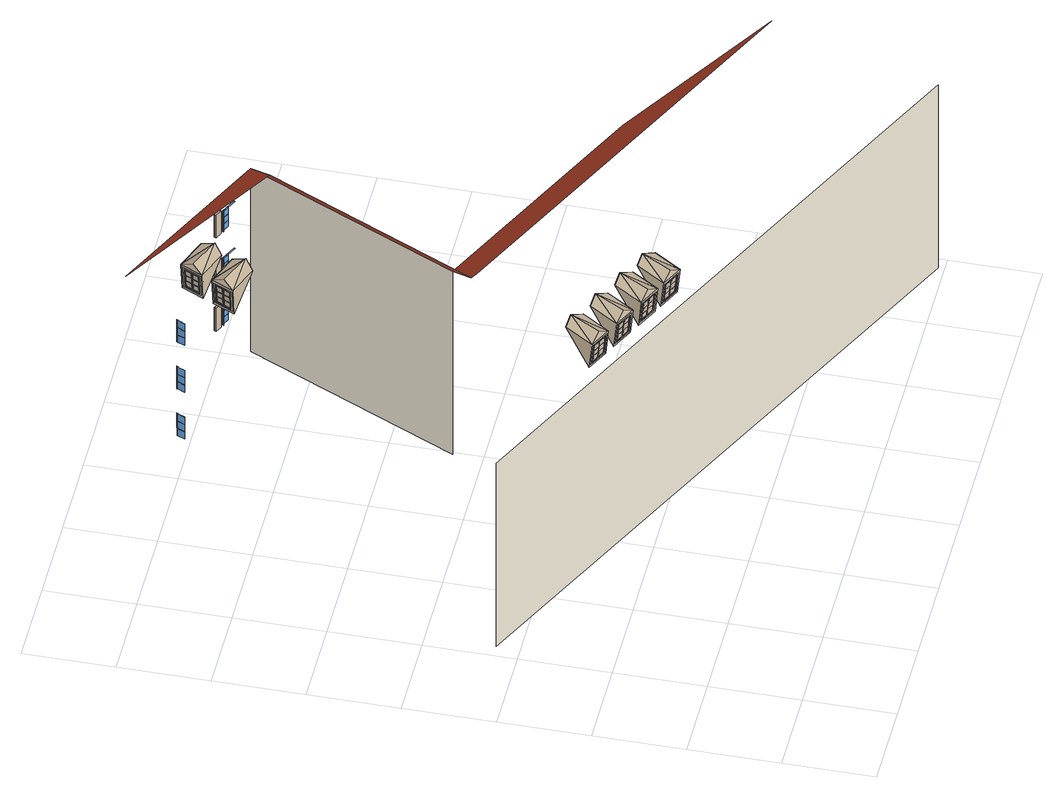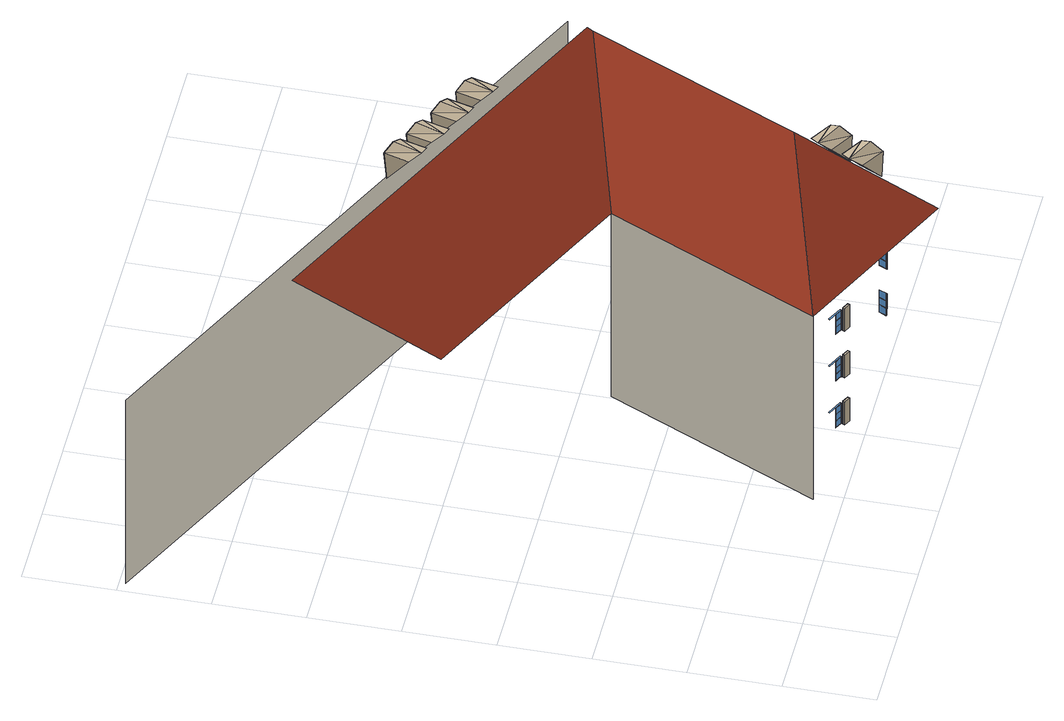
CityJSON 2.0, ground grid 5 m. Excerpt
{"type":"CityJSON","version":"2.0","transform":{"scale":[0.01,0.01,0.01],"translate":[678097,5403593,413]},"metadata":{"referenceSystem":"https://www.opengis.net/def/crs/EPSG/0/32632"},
"CityObjects":{
"building1":{"type":"Building","attributes":{"measuredHeight":18.85},"children":["building1-1","building1-2","building1-3","building1-4","building1-5","building1-6","building1-7","building1-8","building1-9"],"geometry":[{"type":"MultiSurface","lod":"3","boundaries":[[[0,1,2,3]],[[4,5,6,7]],[[8,9,10,11]],[[12,13,14,15]],[[16,17,18,19]],[[20,21,22,23]],[[24,25,26,27]],[[28,29,30,31]],[[32,33,5,4]],[[34,35,36,37]],[[38,39,40,41]],[[42,43,17,16]],[[44,13,12,45]],[[46,47,9,8]],[[48,49,29,28]],[[50,25,24,51]],[[52,53,21,20]],[[32,33,54,55]],[[38,39,56,57]],[[37,34,58,59]],[[42,43,60,61]],[[46,47,62,63]],[[45,44,64,65]],[[48,49,66,67]],[[52,53,68,69]],[[51,50,70,71]],[[38,41,72,73]],[[32,4,7,74]],[[37,36,75,76]],[[46,8,11,77]],[[42,16,19,78]],[[45,12,15,79]],[[52,20,23,80]],[[48,28,31,81]],[[51,24,27,82]],[[41,38,57,83]],[[4,32,55,84]],[[36,37,59,85]],[[8,46,63,86]],[[16,42,61,87]],[[12,45,65,88]],[[20,52,69,89]],[[28,48,67,90]],[[24,51,71,91]],[[92,93,94,95]],[[96,97,98,99]],[[100,101,102,103]],[[104,105,106,107]],[[108,109,110,111]],[[112,113,114,115]],[[116,117,118,119]],[[120,121,122,123]],[[124,125,126,127,128]],[[129,124,128,130]],[[130,131,129]],[[132,130,128,133]],[[134,135,136,137]],[[138,139,140,141]],[[142,143,144,145]],[[135,134,146,147]],[[139,138,148,149]],[[143,142,150,151]],[[152,153,154,155]],[[156,157,158,159]],[[160,161,162,163]],[[164,165,166,167]],[[168,169,170,171]],[[172,173,174,175]],[[176,177,178,179]],[[180,181,182,183]],[[184,185,186,187]],[[161,160,188,189]],[[153,152,190,191]],[[157,156,192,193]],[[173,172,194,195]],[[165,164,196,197]],[[169,168,198,199]],[[185,184,200,201]],[[177,176,202,203]],[[181,180,204,205]],[[157,206,207,158]],[[161,208,209,162]],[[153,210,211,154]],[[169,212,213,170]],[[173,214,215,174]],[[165,216,217,166]],[[181,218,219,182]],[[185,220,221,186]],[[177,222,223,178]],[[152,224,225,190]],[[160,226,227,188]],[[156,228,229,192]],[[164,230,231,196]],[[172,232,233,194]],[[168,234,235,198]],[[176,236,237,202]],[[184,238,239,200]],[[180,240,241,204]],[[224,152,155,242]],[[226,160,163,243]],[[228,156,159,244]],[[230,164,167,245]],[[232,172,175,246]],[[234,168,171,247]],[[236,176,179,248]],[[238,184,187,249]],[[240,180,183,250]],[[160,161,208,226]],[[228,156,157,206]],[[224,152,153,210]],[[172,173,214,232]],[[234,168,169,212]],[[230,164,165,216]],[[184,185,220,238]],[[240,180,181,218]],[[236,176,177,222]],[[206,157,193,251]],[[208,161,189,252]],[[210,153,191,253]],[[212,169,199,254]],[[214,173,195,255]],[[216,165,197,256]],[[218,181,205,257]],[[220,185,201,258]],[[222,177,203,259]],[[260,261,262,263],[227,252,189,188],[251,193,192,229],[253,191,190,225]],[[264,265,266,267],[233,255,195,194],[254,199,198,235],[256,197,196,231]],[[268,269,270,271],[239,258,201,200],[257,205,204,241],[259,203,202,237]],[[135,272,273,136]],[[139,274,275,140]],[[143,276,277,144]]],"semantics":{"surfaces":[{"type":"WallSurface"},{"type":"Window"},{"type":"RoofSurface","klumMaterialClass":"Ceramic","klumMaterialIndex":"D201","materialUncertainty":0.3}],"values":[0,1,1,1,1,1,1,1,1,1,1,1,1,1,1,1,1,1,1,1,1,1,1,1,1,1,1,1,1,1,1,1,1,1,1,1,1,1,1,1,1,1,1,1,1,1,1,1,1,1,1,1,2,2,2,0,1,1,1,1,1,1,1,1,1,1,1,1,1,1,1,1,1,1,1,1,1,1,1,1,1,1,1,1,1,1,1,1,1,1,1,1,1,1,1,1,1,1,1,1,1,1,1,1,1,1,1,1,1,1,1,1,1,1,1,1,1,1,1,1,1,1,1,1,1,1,1,1,1,1,1]}}]},
"building1-1":{"type":"BuildingInstallation","parents":["building1"],"geometry":[{"type":"MultiSurface","lod":"3","boundaries":[[[278,279,280]],[[281,282,278,280],[283,284,285,286]],[[287,282,281]],[[288,289,290,291]],[[289,292,293,290]],[[294,288,291,295]],[[286,285,284,283],[293,295,291,290]],[[292,294,295,293]],[[278,282,296]],[[297,279,287]],[[297,279,278]],[[278,296,297]],[[282,287,297]],[[297,296,282]],[[297,278,282]],[[288,294,292,289],[298,299,300,301],[302,303,304,305]],[[294,292,306,307]],[[292,289,308,306]],[[288,294,307,309]],[[289,288,309,308]],[[310,311,312,313]],[[314,315,316,317]],[[311,314,317,312]],[[315,310,313,316]],[[318,319,320,321]],[[322,323,324,325]],[[326,322,325,327]],[[328,329,330,331]],[[329,318,321,330]],[[323,332,333,324]],[[332,326,327,333]],[[319,328,331,320]],[[298,301,300,299],[334,335,315,336],[337,338,339,340],[341,342,343,344]],[[302,305,304,303],[345,346,347,348],[349,350,351,352],[353,354,355,356]],[[357,358,359,360]],[[358,361,362,359]],[[363,357,360,364]],[[361,363,364,362]],[[365,366,367,368]],[[366,369,370,367]],[[371,372,373,374]],[[369,375,376,370]],[[377,378,379,380]],[[375,365,368,376]],[[372,377,380,373]],[[378,371,374,379]],[[328,329,318,319]],[[314,315,310,311]],[[322,323,332,326]],[[328,319,341,344]],[[314,311,334,336]],[[332,323,339,338]],[[326,332,338,337]],[[323,322,340,339]],[[329,328,344,343]],[[318,329,343,342]],[[319,318,342,341]],[[310,315,335]],[[314,336,315]],[[311,310,335,334]],[[322,326,337,340]],[[357,358,361,363]],[[375,365,366,369]],[[372,377,378,371]],[[378,377,347,346]],[[377,372,348,347]],[[372,371,345,348]],[[375,369,349,352]],[[366,365,351,350]],[[357,363,353,356]],[[369,366,350,349]],[[358,357,356,355]],[[371,378,346,345]],[[365,375,352,351]],[[361,358,355,354]],[[363,361,354,353]]]}]},
"building1-2":{"type":"BuildingInstallation","parents":["building1"],"geometry":[{"type":"MultiSurface","lod":"3","boundaries":[[[381,382,383]],[[384,385,381,383],[386,387,388,389]],[[390,385,384]],[[391,392,393,394]],[[392,395,396,393]],[[397,391,394,398]],[[389,388,387,386],[396,398,394,393]],[[395,397,398,396]],[[381,385,399]],[[400,382,390]],[[400,382,381]],[[381,399,400]],[[385,390,400]],[[400,399,385]],[[400,381,385]],[[391,397,395,392],[401,402,403,404],[405,406,407,408]],[[397,395,409,410]],[[395,392,411,409]],[[391,397,410,412]],[[392,391,412,411]],[[413,414,415,416]],[[417,418,419,420]],[[414,417,420,415]],[[418,413,416,419]],[[421,422,423,424]],[[425,426,427,428]],[[429,425,428,430]],[[431,432,433,434]],[[432,421,424,433]],[[426,435,436,427]],[[435,429,430,436]],[[422,431,434,423]],[[401,404,403,402],[437,438,439,440],[441,442,443,444],[445,446,447,448]],[[405,408,407,406],[449,450,451,452],[453,454,455,456],[457,458,459,460]],[[461,462,463,464]],[[462,465,466,463]],[[467,461,464,468]],[[465,467,468,466]],[[469,470,471,472]],[[470,473,474,471]],[[475,476,477,478]],[[473,479,480,474]],[[481,482,483,484]],[[479,469,472,480]],[[476,481,484,477]],[[482,475,478,483]],[[431,432,421,422]],[[417,418,413,414]],[[425,426,435,429]],[[431,422,445,448]],[[417,414,437,440]],[[435,426,443,442]],[[429,435,442,441]],[[426,425,444,443]],[[432,431,448,447]],[[421,432,447,446]],[[422,421,446,445]],[[413,418,439,438]],[[418,417,440,439]],[[414,413,438,437]],[[425,429,441,444]],[[461,462,465,467]],[[479,469,470,473]],[[476,481,482,475]],[[482,481,451,450]],[[481,476,452,451]],[[476,475,449,452]],[[479,473,453,456]],[[470,469,455,454]],[[461,467,457,460]],[[473,470,454,453]],[[462,461,460,459]],[[475,482,450,449]],[[469,479,456,455]],[[465,462,459,458]],[[467,465,458,457]]]}]},
"building1-3":{"type":"BuildingInstallation","parents":["building1"],"geometry":[{"type":"MultiSurface","lod":"3","boundaries":[[[485,486,487]],[[488,489,485,487],[490,491,492,493]],[[494,489,488]],[[495,496,497]],[[498,499,496]],[[500,495,497,501]],[[493,492,491,490],[499,501,497,496]],[[498,500,501,499]],[[485,489,502]],[[503,486,494]],[[503,486,485]],[[485,502,503]],[[489,494,503]],[[503,502,489]],[[503,485,489]],[[495,500,498,496],[504,505,506,507],[508,509,510,511]],[[500,498,512,513]],[[498,496,514,512]],[[495,500,513,515]],[[496,495,515,514]],[[516,517,518,519]],[[520,521,522,523]],[[517,520,523,518]],[[521,516,519,522]],[[524,525,526,527]],[[528,529,530,531]],[[532,528,531,533]],[[534,535,536,537]],[[535,524,527,536]],[[529,538,539,530]],[[538,532,533,539]],[[525,534,537,526]],[[504,507,506,505],[540,541,542,543],[544,545,546,547],[548,549,550,551]],[[508,511,510,509],[552,553,554,555],[556,557,558,559],[560,561,562,563]],[[564,565,566,567]],[[565,568,569,566]],[[570,564,567,571]],[[568,570,571,569]],[[572,573,574,575]],[[573,576,577,574]],[[578,579,580,581]],[[576,582,583,577]],[[584,585,586,587]],[[582,572,575,583]],[[579,584,587,580]],[[585,578,581,586]],[[534,535,524,525]],[[520,521,516,517]],[[528,529,538,532]],[[534,525,548,551]],[[520,517,540,543]],[[538,529,546,545]],[[532,538,545,544]],[[529,528,547,546]],[[535,534,551,550]],[[524,535,550,549]],[[525,524,549,548]],[[516,521,542,541]],[[521,520,543,542]],[[517,516,541,540]],[[528,532,544,547]],[[564,565,568,570]],[[582,572,573,576]],[[579,584,585,578]],[[585,584,554,553]],[[584,579,555,554]],[[579,578,552,555]],[[582,576,556,559]],[[573,572,558,557]],[[564,570,560,563]],[[576,573,557,556]],[[565,564,563,562]],[[578,585,553,552]],[[572,582,559,558]],[[568,565,562,561]],[[570,568,561,560]]]}]},
"building1-4":{"type":"BuildingInstallation","parents":["building1"],"geometry":[{"type":"MultiSurface","lod":"3","boundaries":[[[588,589,590]],[[591,592,588,590],[593,594,595,596]],[[597,592,591]],[[598,599,600,601]],[[599,602,603,600]],[[604,598,601,605]],[[596,595,594,593],[603,605,601,600]],[[602,604,605,603]],[[588,592,606]],[[607,589,597]],[[607,589,588]],[[588,606,607]],[[592,597,607]],[[607,606,592]],[[607,588,592]],[[598,604,602,599],[608,609,610,611],[612,613,614,615]],[[604,602,616,617]],[[602,599,618,616]],[[598,604,617,619]],[[599,598,619,618]],[[620,621,622,623]],[[624,625,626,627]],[[621,624,627,622]],[[625,620,623,626]],[[628,629,630,631]],[[632,633,634,635]],[[636,632,635,637]],[[638,639,640,641]],[[639,628,631,640]],[[633,642,643,634]],[[642,636,637,643]],[[629,638,641,630]],[[608,611,610,609],[644,645,646,647],[648,649,650,651],[652,653,654,655]],[[612,615,614,613],[656,657,658,659],[660,661,662,663],[664,665,666,667]],[[668,669,670,671]],[[669,672,673,670]],[[674,668,671,675]],[[672,674,675,673]],[[676,677,678,679]],[[677,680,681,678]],[[682,683,684,685]],[[680,686,687,681]],[[688,689,690,691]],[[686,676,679,687]],[[683,688,691,684]],[[689,682,685,690]],[[638,639,628,629]],[[624,625,620,621]],[[632,633,642,636]],[[638,629,652,655]],[[624,621,644,647]],[[642,633,650,649]],[[636,642,649,648]],[[633,632,651,650]],[[639,638,655,654]],[[628,639,654,653]],[[629,628,653,652]],[[620,625,646,645]],[[625,624,647,646]],[[621,620,645,644]],[[632,636,648,651]],[[668,669,672,674]],[[686,676,677,680]],[[683,688,689,682]],[[689,688,658,657]],[[688,683,659,658]],[[683,682,656,659]],[[686,680,660,663]],[[677,676,662,661]],[[668,674,664,667]],[[680,677,661,660]],[[669,668,667,666]],[[682,689,657,656]],[[676,686,663,662]],[[672,669,666,665]],[[674,672,665,664]]]}]},
"building1-5":{"type":"BuildingInstallation","parents":["building1"],"geometry":[{"type":"MultiSurface","lod":"3","boundaries":[[[692,693,694]],[[695,696,694]],[[697,698,699,700],[701,702,703,704]],[[692,705,706]],[[707,708,701,704]],[[709,695,692,706],[700,699,698,697]],[[710,707,704,703]],[[711,710,703,702]],[[694,693,695]],[[692,695,693]],[[694,705,696]],[[696,695,709]],[[708,711,702,701]],[[694,705,692]],[[694,692,695]],[[710,711,708,707],[712,713,714,715],[716,717,718,719]],[[707,710,720,721]],[[708,707,721,722]],[[711,708,722,723]],[[710,711,723,720]],[[712,715,714,713],[724,725,726,727],[728,729,730,731],[732,733,734,735]],[[736,737,738,739]],[[740,741,742,743]],[[744,736,739,745]],[[741,746,747,742]],[[737,748,749,738]],[[750,751,752,753]],[[751,754,755,752]],[[756,750,753,757]],[[748,744,745,749]],[[754,756,757,755]],[[758,740,743,759]],[[746,758,759,747]],[[716,719,718,717],[760,761,762,763],[764,765,766,767],[768,769,770,771]],[[772,773,774,775]],[[773,776,777,774]],[[778,779,780,781]],[[782,778,781,783]],[[776,784,785,777]],[[786,787,788,789]],[[787,790,791,788]],[[790,792,793,791]],[[779,794,795,780]],[[794,782,783,795]],[[792,786,789,793]],[[784,772,775,785]],[[786,787,790,792]],[[772,773,776,784]],[[778,779,794,782]],[[784,776,761,760]],[[782,794,765,764]],[[772,784,760,763]],[[776,773,762,761]],[[787,786,771,770]],[[778,782,764,767]],[[779,778,767,766]],[[792,790,769,768]],[[794,779,766,765]],[[790,787,770,769]],[[786,792,768,771]],[[773,772,763,762]],[[748,744,736,737]],[[754,756,750,751]],[[758,740,741,746]],[[756,754,727,726]],[[754,751,724,727]],[[741,740,730,729]],[[744,748,735,734]],[[737,736,733,732]],[[736,744,734,733]],[[750,756,726,725]],[[758,746,728,731]],[[751,750,725,724]],[[746,741,729,728]],[[748,737,732,735]],[[740,758,731,730]]]}]},
"building1-6":{"type":"BuildingInstallation","parents":["building1"],"geometry":[{"type":"MultiSurface","lod":"3","boundaries":[[[796,797,798]],[[799,800,798]],[[801,802,803,804],[805,806,807,808]],[[796,809,810]],[[811,812,805,808]],[[813,799,796,810],[804,803,802,801]],[[814,811,808,807]],[[815,814,807,806]],[[798,797,799]],[[796,799,797]],[[798,809,800]],[[800,799,813]],[[812,815,806,805]],[[798,809,796]],[[798,796,799]],[[814,815,812,811],[816,817,818,819],[820,821,822,823]],[[811,814,824,825]],[[812,811,825,826]],[[815,812,826,827]],[[814,815,827,824]],[[816,819,818,817],[828,829,830,831],[832,833,834,835],[836,837,838,839]],[[840,841,842,843]],[[844,845,846,847]],[[848,840,843,849]],[[845,850,851,846]],[[841,852,853,842]],[[854,855,856,857]],[[855,858,859,856]],[[860,854,857,861]],[[852,848,849,853]],[[858,860,861,859]],[[862,844,847,863]],[[850,862,863,851]],[[820,823,822,821],[864,865,866,867],[868,869,870,871],[872,873,874,875]],[[876,877,878,879]],[[877,880,881,878]],[[882,883,884,885]],[[886,882,885,887]],[[880,888,889,881]],[[890,891,892,893]],[[891,894,895,892]],[[894,896,897,895]],[[883,898,899,884]],[[898,886,887,899]],[[896,890,893,897]],[[888,876,879,889]],[[890,891,894,896]],[[876,877,880,888]],[[882,883,898,886]],[[888,880,865,864]],[[886,898,869,868]],[[876,888,864,867]],[[880,877,866,865]],[[891,890,875,874]],[[882,886,868,871]],[[883,882,871,870]],[[896,894,873,872]],[[898,883,870,869]],[[894,891,874,873]],[[890,896,872,875]],[[877,876,867,866]],[[852,848,840,841]],[[858,860,854,855]],[[862,844,845,850]],[[860,858,831,830]],[[858,855,828,831]],[[845,844,834,833]],[[848,852,839,838]],[[841,840,837,836]],[[840,848,838,837]],[[854,860,830,829]],[[862,850,832,835]],[[855,854,829,828]],[[850,845,833,832]],[[852,841,836,839]],[[844,862,835,834]]]}]},
"building1-7":{"type":"BuildingInstallation","attributes":{"materialClass":"Wood","materialName":"PaintedWood","materialUncertainty":0.3},"parents":["building1"],"geometry":[{"type":"MultiSurface","lod":"3","boundaries":[[[900,901,902,903]],[[903,904,905,900]],[[901,906,907,902]],[[902,907,904,903]],[[906,905,904,907]],[[900,905,906,901]]]}]},
"building1-8":{"type":"BuildingInstallation","attributes":{"materialClass":"Wood","materialName":"PaintedWood","materialUncertainty":0.3},"parents":["building1"],"geometry":[{"type":"MultiSurface","lod":"3","boundaries":[[[908,909,910,911]],[[911,912,913,908]],[[909,914,915,910]],[[910,915,912,911]],[[914,913,912,915]],[[908,913,914,909]]]}]},
"building1-9":{"type":"BuildingInstallation","attributes":{"materialClass":"Wood","materialName":"PaintedWood","materialUncertainty":0.3},"parents":["building1"],"geometry":[{"type":"MultiSurface","lod":"3","boundaries":[[[916,917,918,919]],[[919,920,921,916]],[[917,922,923,918]],[[918,923,920,919]],[[922,921,920,923]],[[916,921,922,917]]]}]}
},
"vertices":[
[3436,35,98],[3436,35,1352],[75,1628,1352],[75,1628,98],[950,3496,810],[930,3452,810],[929,3453,810],[949,3497,810],[950,3496,1180],[930,3452,1180],[929,3453,1180],[949,3497,1180],[950,3496,1231],[930,3452,1231],[929,3453,1231],[949,3497,1231],[950,3496,1130],[930,3452,1130],[929,3453,1130],[949,3497,1130],[950,3496,540],[930,3452,540],[929,3453,540],[949,3497,540],[950,3496,591],[930,3452,591],[929,3453,591],[949,3497,591],[950,3496,490],[930,3452,490],[929,3453,490],[949,3497,490],[950,3496,761],[930,3452,761],[930,3452,862],[930,3452,911],[950,3496,911],[950,3496,862],[950,3496,812],[930,3452,812],[930,3452,860],[950,3496,860],[950,3496,1081],[930,3452,1081],[930,3452,1182],[950,3496,1182],[950,3496,1132],[930,3452,1132],[950,3496,441],[930,3452,441],[930,3452,542],[950,3496,542],[950,3496,492],[930,3452,492],[931,3452,761],[952,3495,761],[931,3452,812],[952,3495,812],[931,3452,862],[952,3495,862],[931,3452,1081],[952,3495,1081],[931,3452,1132],[952,3495,1132],[931,3452,1182],[952,3495,1182],[931,3452,441],[952,3495,441],[931,3452,492],[952,3495,492],[931,3452,542],[952,3495,542],[949,3497,860],[949,3497,812],[949,3497,761],[949,3497,911],[949,3497,862],[949,3497,1132],[949,3497,1081],[949,3497,1182],[949,3497,492],[949,3497,441],[949,3497,542],[952,3495,860],[952,3495,810],[952,3495,911],[952,3495,1180],[952,3495,1130],[952,3495,1231],[952,3495,540],[952,3495,490],[952,3495,591],[952,3500,862],[952,3500,911],[954,3500,911],[954,3500,862],[952,3500,812],[952,3500,860],[954,3500,860],[954,3500,812],[952,3500,761],[952,3500,810],[954,3500,810],[954,3500,761],[952,3500,1182],[952,3500,1231],[954,3500,1231],[954,3500,1182],[952,3500,1132],[952,3500,1180],[954,3500,1180],[954,3500,1132],[952,3500,1081],[952,3500,1130],[954,3500,1130],[954,3500,1081],[952,3500,542],[952,3500,591],[954,3500,591],[954,3500,542],[952,3500,492],[952,3500,540],[954,3500,540],[954,3500,492],[788,1915,1956],[797,1888,1980],[3040,825,1981],[2780,1551,1352],[1485,2164,1352],[1343,3096,1960],[2046,3349,1352],[1089,3796,1352],[2046,3349,98],[1485,2164,98],[1829,3449,1090],[1829,3449,1229],[1826,3443,1229],[1826,3443,1090],[1829,3449,450],[1829,3449,589],[1826,3443,589],[1826,3443,450],[1829,3449,770],[1829,3449,909],[1826,3443,909],[1826,3443,770],[1829,3450,1090],[1829,3450,1229],[1829,3450,450],[1829,3450,589],[1829,3450,770],[1829,3450,909],[1833,3446,1094],[1833,3446,1137],[1832,3445,1137],[1832,3445,1094],[1833,3446,1138],[1833,3446,1181],[1832,3445,1181],[1832,3445,1138],[1833,3446,1182],[1833,3446,1225],[1832,3445,1225],[1832,3445,1182],[1833,3446,454],[1833,3446,497],[1832,3445,497],[1832,3445,454],[1833,3446,499],[1833,3446,541],[1832,3445,541],[1832,3445,499],[1833,3446,543],[1833,3446,585],[1832,3445,585],[1832,3445,543],[1833,3446,774],[1833,3446,817],[1832,3445,817],[1832,3445,774],[1833,3446,819],[1833,3446,861],[1832,3445,861],[1832,3445,819],[1833,3446,862],[1833,3446,905],[1832,3445,905],[1832,3445,862],[1833,3447,1182],[1833,3447,1225],[1833,3447,1094],[1833,3447,1137],[1833,3447,1138],[1833,3447,1181],[1833,3447,543],[1833,3447,585],[1833,3447,454],[1833,3447,497],[1833,3447,499],[1833,3447,541],[1833,3447,862],[1833,3447,905],[1833,3447,774],[1833,3447,817],[1833,3447,819],[1833,3447,861],[1869,3429,1181],[1868,3428,1181],[1869,3429,1225],[1868,3428,1225],[1869,3429,1137],[1868,3428,1137],[1869,3429,541],[1868,3428,541],[1869,3429,585],[1868,3428,585],[1869,3429,497],[1868,3428,497],[1869,3429,861],[1868,3428,861],[1869,3429,905],[1868,3428,905],[1869,3429,817],[1868,3428,817],[1869,3429,1094],[1870,3430,1094],[1869,3429,1182],[1870,3430,1182],[1869,3429,1138],[1870,3430,1138],[1869,3429,454],[1870,3430,454],[1869,3429,543],[1870,3430,543],[1869,3429,499],[1870,3430,499],[1869,3429,774],[1870,3430,774],[1869,3429,862],[1870,3430,862],[1869,3429,819],[1870,3430,819],[1868,3428,1094],[1868,3428,1182],[1868,3428,1138],[1868,3428,454],[1868,3428,543],[1868,3428,499],[1868,3428,774],[1868,3428,862],[1868,3428,819],[1870,3430,1181],[1870,3430,1225],[1870,3430,1137],[1870,3430,541],[1870,3430,585],[1870,3430,497],[1870,3430,861],[1870,3430,905],[1870,3430,817],[1831,3448,1093],[1831,3448,1226],[1871,3429,1226],[1871,3429,1093],[1831,3448,453],[1831,3448,587],[1871,3429,587],[1871,3429,453],[1831,3448,773],[1831,3448,906],[1871,3429,906],[1871,3429,773],[1917,3408,1229],[1914,3402,1229],[1917,3408,589],[1914,3402,589],[1917,3408,909],[1914,3402,909],
[845,1291,1566],[919,1446,1596],[852,1307,1401],[978,1247,1401],[970,1232,1566],[861,1301,1415],[855,1288,1550],[960,1238,1550],[966,1251,1415],[1040,1379,1594],[870,1297,1423],[865,1286,1542],[864,1284,1542],[870,1296,1423],[952,1244,1542],[952,1243,1542],[957,1255,1423],[957,1254,1423],[914,1268,1602],[990,1435,1622],[912,1276,1425],[872,1295,1425],[867,1284,1540],[907,1266,1540],[955,1256,1425],[915,1275,1425],[910,1264,1540],[950,1246,1540],[955,1251,1544],[961,1262,1425],[868,1292,1544],[873,1303,1425],[870,1285,1538],[871,1288,1502],[872,1290,1503],[871,1287,1539],[908,1271,1502],[906,1267,1538],[907,1270,1539],[908,1273,1503],[909,1275,1463],[873,1292,1463],[874,1294,1464],[910,1276,1464],[873,1292,1465],[909,1275,1465],[910,1276,1465],[874,1294,1465],[871,1288,1501],[872,1290,1501],[875,1295,1427],[911,1278,1427],[912,1280,1428],[876,1297,1428],[908,1271,1501],[909,1273,1501],[871,1287,1502],[869,1284,1538],[907,1270,1502],[871,1287,1500],[907,1270,1500],[909,1274,1464],[872,1291,1464],[873,1291,1463],[909,1274,1463],[910,1277,1427],[874,1294,1427],[913,1267,1502],[912,1264,1538],[948,1246,1538],[950,1250,1502],[913,1267,1500],[950,1250,1500],[951,1253,1464],[915,1271,1464],[915,1271,1463],[951,1254,1463],[953,1257,1427],[917,1274,1427],[917,1275,1427],[953,1258,1427],[954,1260,1428],[918,1277,1428],[952,1254,1463],[953,1256,1464],[916,1272,1463],[916,1274,1464],[952,1254,1465],[950,1251,1501],[951,1253,1501],[953,1256,1465],[914,1268,1501],[915,1270,1501],[914,1268,1502],[950,1251,1502],[951,1253,1503],[915,1270,1503],[915,1272,1465],[916,1274,1465],[948,1247,1538],[912,1265,1538],[913,1267,1539],[949,1249,1539],
[1031,1203,1566],[1104,1358,1596],[1038,1218,1401],[1163,1159,1401],[1156,1143,1566],[1047,1212,1415],[1041,1200,1550],[1146,1150,1550],[1152,1163,1415],[1226,1291,1594],[1056,1209,1423],[1051,1197,1542],[1050,1196,1542],[1056,1208,1423],[1138,1156,1542],[1138,1155,1542],[1143,1167,1423],[1143,1166,1423],[1100,1180,1602],[1176,1347,1622],[1098,1188,1425],[1058,1207,1425],[1053,1196,1540],[1093,1178,1540],[1141,1168,1425],[1101,1187,1425],[1096,1176,1540],[1136,1157,1540],[1141,1163,1544],[1147,1174,1425],[1054,1204,1544],[1059,1215,1425],[1056,1197,1538],[1057,1200,1502],[1058,1202,1503],[1056,1199,1539],[1094,1183,1502],[1092,1179,1538],[1093,1181,1539],[1094,1185,1503],[1095,1187,1463],[1059,1204,1463],[1060,1206,1464],[1096,1188,1464],[1059,1204,1465],[1095,1186,1465],[1096,1188,1465],[1060,1205,1465],[1057,1200,1501],[1058,1202,1501],[1061,1207,1427],[1097,1190,1427],[1098,1192,1428],[1061,1209,1428],[1094,1183,1501],[1094,1185,1501],[1057,1199,1502],[1055,1196,1538],[1092,1178,1538],[1093,1182,1502],[1057,1199,1500],[1093,1182,1500],[1095,1185,1464],[1058,1203,1464],[1058,1203,1463],[1095,1186,1463],[1096,1189,1427],[1060,1206,1427],[1099,1179,1502],[1098,1175,1538],[1134,1158,1538],[1135,1162,1502],[1099,1179,1500],[1136,1162,1500],[1137,1165,1464],[1101,1183,1464],[1101,1183,1463],[1137,1165,1463],[1139,1169,1427],[1103,1186,1427],[1103,1187,1427],[1139,1170,1427],[1140,1172,1428],[1104,1189,1428],[1138,1166,1463],[1139,1168,1464],[1101,1184,1463],[1102,1186,1464],[1138,1166,1465],[1136,1163,1501],[1137,1165,1501],[1139,1168,1465],[1100,1180,1501],[1101,1182,1501],[1100,1180,1502],[1136,1163,1502],[1137,1165,1503],[1101,1182,1503],[1101,1183,1465],[1102,1185,1465],[1134,1159,1538],[1098,1176,1538],[1099,1178,1539],[1135,1161,1539],
[1218,1114,1566],[1292,1269,1596],[1226,1129,1401],[1351,1070,1401],[1344,1055,1566],[1234,1124,1415],[1228,1111,1550],[1333,1061,1550],[1339,1074,1415],[1413,1202,1594],[1243,1120,1423],[1238,1108,1542],[1243,1119,1423],[1326,1067,1542],[1325,1066,1542],[1331,1078,1423],[1330,1077,1423],[1287,1091,1602],[1363,1258,1622],[1286,1099,1425],[1246,1118,1425],[1241,1108,1540],[1281,1089,1540],[1328,1079,1425],[1288,1098,1425],[1283,1087,1540],[1323,1068,1540],[1329,1074,1544],[1334,1085,1425],[1241,1115,1544],[1246,1126,1425],[1243,1108,1538],[1245,1111,1502],[1245,1113,1503],[1244,1110,1539],[1281,1094,1502],[1279,1091,1538],[1280,1092,1539],[1282,1096,1503],[1283,1098,1463],[1246,1115,1463],[1247,1117,1464],[1284,1100,1464],[1246,1115,1465],[1283,1097,1465],[1283,1099,1465],[1247,1117,1465],[1245,1111,1501],[1246,1113,1501],[1248,1118,1427],[1284,1101,1427],[1285,1103,1428],[1249,1120,1428],[1281,1094,1501],[1282,1096,1501],[1244,1110,1502],[1243,1107,1538],[1279,1090,1538],[1281,1093,1502],[1244,1110,1500],[1281,1093,1500],[1282,1096,1464],[1246,1114,1464],[1246,1114,1463],[1282,1097,1463],[1284,1100,1427],[1247,1117,1427],[1287,1090,1502],[1285,1087,1538],[1321,1070,1538],[1323,1073,1502],[1287,1090,1500],[1323,1073,1500],[1325,1076,1464],[1288,1094,1464],[1288,1094,1463],[1325,1077,1463],[1326,1080,1427],[1290,1097,1427],[1290,1098,1427],[1327,1081,1427],[1328,1083,1428],[1291,1100,1428],[1325,1078,1463],[1326,1079,1464],[1289,1095,1463],[1290,1097,1464],[1325,1077,1465],[1323,1074,1501],[1324,1076,1501],[1326,1079,1465],[1287,1091,1501],[1288,1093,1501],[1287,1091,1502],[1323,1074,1502],[1324,1076,1503],[1288,1093,1503],[1289,1095,1465],[1290,1096,1465],[1322,1071,1538],[1285,1088,1538],[1286,1090,1539],[1323,1072,1539],
[1388,1033,1566],[1462,1189,1596],[1395,1049,1401],[1521,990,1401],[1513,974,1566],[1404,1043,1415],[1398,1030,1550],[1503,981,1550],[1509,993,1415],[1583,1121,1594],[1413,1039,1423],[1408,1028,1542],[1407,1027,1542],[1413,1038,1423],[1495,987,1542],[1495,986,1542],[1501,998,1423],[1500,997,1423],[1457,1011,1602],[1533,1178,1622],[1456,1019,1425],[1416,1038,1425],[1411,1027,1540],[1450,1008,1540],[1498,999,1425],[1458,1018,1425],[1453,1007,1540],[1493,988,1540],[1498,993,1544],[1504,1004,1425],[1411,1035,1544],[1416,1046,1425],[1413,1027,1538],[1415,1031,1502],[1415,1033,1503],[1414,1029,1539],[1451,1013,1502],[1449,1010,1538],[1450,1012,1539],[1452,1015,1503],[1453,1017,1463],[1416,1034,1463],[1417,1036,1464],[1454,1019,1464],[1416,1034,1465],[1453,1017,1465],[1453,1019,1465],[1417,1036,1465],[1415,1031,1501],[1416,1033,1501],[1418,1038,1427],[1454,1021,1427],[1455,1022,1428],[1419,1040,1428],[1451,1014,1501],[1452,1016,1501],[1414,1030,1502],[1412,1026,1538],[1449,1009,1538],[1450,1012,1502],[1414,1030,1500],[1450,1013,1500],[1452,1016,1464],[1416,1033,1464],[1416,1033,1463],[1452,1016,1463],[1454,1020,1427],[1417,1037,1427],[1456,1010,1502],[1455,1006,1538],[1491,989,1538],[1493,992,1502],[1456,1010,1500],[1493,992,1500],[1494,996,1464],[1458,1013,1464],[1458,1013,1463],[1494,996,1463],[1496,999,1427],[1460,1017,1427],[1460,1018,1427],[1497,1000,1427],[1497,1002,1428],[1461,1020,1428],[1495,997,1463],[1496,999,1464],[1459,1014,1463],[1460,1016,1464],[1495,997,1465],[1493,993,1501],[1494,995,1501],[1496,999,1465],[1457,1011,1501],[1458,1013,1501],[1457,1011,1502],[1493,993,1502],[1494,995,1503],[1458,1012,1503],[1459,1014,1465],[1459,1016,1465],[1492,990,1538],[1455,1007,1538],[1456,1009,1539],[1493,992,1539],
[894,3302,1589],[873,3232,1625],[1041,3156,1637],[835,3176,1589],[984,3107,1611],[848,3183,1437],[841,3186,1573],[890,3292,1573],[898,3288,1437],[845,3195,1565],[852,3192,1445],[893,3280,1445],[886,3283,1565],[1051,3228,1612],[903,3297,1424],[888,3282,1565],[846,3195,1565],[844,3172,1424],[894,3279,1445],[853,3192,1445],[874,3237,1448],[893,3277,1448],[886,3279,1563],[868,3240,1563],[854,3194,1448],[873,3234,1448],[867,3237,1563],[848,3197,1563],[901,3276,1447],[894,3279,1567],[853,3191,1567],[860,3188,1447],[888,3277,1525],[886,3278,1561],[869,3241,1561],[871,3240,1525],[888,3277,1523],[871,3240,1523],[873,3239,1487],[890,3276,1487],[890,3276,1486],[873,3239,1486],[875,3238,1449],[892,3275,1449],[874,3239,1486],[891,3275,1486],[893,3274,1486],[876,3238,1486],[874,3239,1488],[872,3240,1524],[874,3239,1524],[876,3238,1488],[876,3238,1450],[878,3237,1450],[889,3276,1524],[891,3275,1524],[893,3274,1450],[895,3274,1450],[887,3277,1561],[889,3276,1525],[891,3275,1526],[889,3276,1562],[872,3240,1525],[874,3239,1526],[870,3241,1561],[872,3240,1562],[891,3275,1488],[893,3275,1488],[868,3234,1525],[866,3235,1561],[849,3199,1561],[851,3198,1525],[868,3234,1523],[851,3198,1523],[853,3197,1487],[870,3233,1487],[870,3233,1486],[853,3197,1486],[855,3196,1449],[872,3232,1449],[852,3197,1525],[850,3198,1561],[852,3197,1562],[854,3196,1526],[867,3235,1561],[869,3234,1562],[871,3233,1488],[854,3196,1488],[856,3196,1488],[873,3232,1488],[869,3234,1524],[871,3233,1524],[869,3234,1525],[871,3233,1526],[873,3232,1450],[856,3196,1450],[858,3195,1450],[875,3231,1450],[854,3196,1486],[856,3196,1486],[871,3233,1486],[873,3232,1486],[852,3197,1524],[854,3196,1524],
[979,3483,1589],[958,3414,1625],[1126,3338,1637],[920,3358,1589],[1069,3288,1611],[933,3365,1437],[926,3368,1573],[975,3473,1573],[983,3470,1437],[931,3377,1565],[937,3374,1445],[978,3461,1445],[971,3464,1565],[1136,3410,1612],[988,3479,1424],[972,3464,1565],[931,3376,1565],[929,3354,1424],[979,3461,1445],[938,3373,1445],[959,3418,1448],[978,3458,1448],[971,3461,1563],[953,3421,1563],[939,3376,1448],[958,3416,1448],[952,3419,1563],[933,3379,1563],[986,3458,1447],[979,3461,1567],[938,3373,1567],[945,3370,1447],[973,3458,1525],[971,3459,1561],[954,3423,1561],[956,3422,1525],[973,3458,1523],[956,3422,1523],[958,3421,1487],[975,3458,1487],[975,3458,1486],[958,3421,1486],[960,3420,1449],[977,3457,1449],[959,3421,1486],[976,3457,1486],[978,3456,1486],[961,3420,1486],[959,3421,1488],[957,3422,1524],[959,3421,1524],[961,3420,1488],[961,3420,1450],[963,3419,1450],[974,3458,1524],[976,3457,1524],[978,3456,1450],[980,3455,1450],[972,3459,1561],[974,3458,1525],[976,3457,1526],[974,3458,1562],[957,3422,1525],[959,3421,1526],[955,3423,1561],[957,3422,1562],[976,3457,1488],[978,3456,1488],[953,3416,1525],[951,3417,1561],[934,3381,1561],[936,3380,1525],[953,3416,1523],[936,3380,1523],[938,3379,1487],[955,3415,1487],[955,3415,1486],[938,3379,1486],[940,3378,1449],[957,3414,1449],[937,3379,1525],[935,3380,1561],[937,3379,1562],[939,3378,1526],[952,3417,1561],[954,3416,1562],[956,3415,1488],[939,3378,1488],[941,3377,1488],[958,3414,1488],[954,3416,1524],[956,3415,1524],[954,3416,1525],[956,3415,1526],[958,3414,1450],[941,3377,1450],[943,3376,1450],[960,3413,1450],[939,3378,1486],[941,3377,1486],[956,3414,1486],[958,3414,1486],[937,3379,1524],[939,3378,1524],
[1820,3454,440],[1820,3454,596],[1783,3472,596],[1783,3472,440],[1788,3484,440],[1826,3466,440],[1826,3466,596],[1788,3484,596],
[1820,3454,761],[1820,3454,916],[1783,3472,916],[1783,3472,761],[1788,3484,761],[1826,3466,761],[1826,3466,916],[1788,3484,916],
[1820,3454,1081],[1820,3454,1236],[1783,3472,1236],[1783,3472,1081],[1788,3484,1081],[1826,3466,1081],[1826,3466,1236],[1788,3484,1236]
]}
